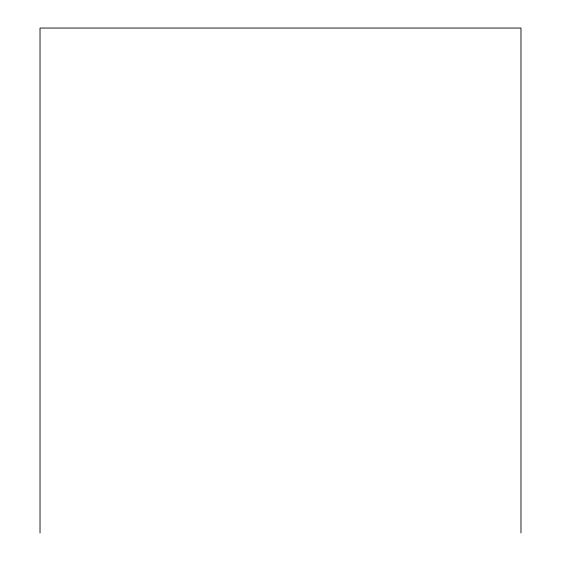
<?xml version="1.0" encoding="UTF-8"?>
<svg xmlns="http://www.w3.org/2000/svg" width="561" height="561" viewBox="0 0 561 561"><rect width="100%" height="100%" fill="white"/><g stroke="black" fill="none" stroke-linecap="round" stroke-linejoin="round"><path stroke-width="0.84" d="M520.98 532.95L520.98 28.05L40.02 28.05L40.02 532.95"/></g></svg>
